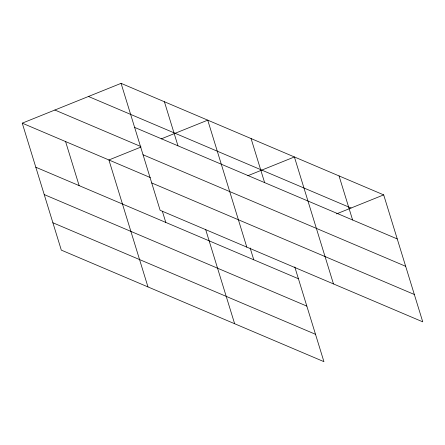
<?xml version="1.0" encoding="UTF-8"?>
<svg xmlns="http://www.w3.org/2000/svg" width="445" height="445" viewBox="0 0 445 445"><rect width="100%" height="100%" fill="white"/><g stroke="black" fill="none" stroke-linecap="round" stroke-linejoin="round"><path stroke-width="0.67" d="M294.779 266.922L323.927 361.657L61.31 250.118L22.25 123.159L121.073 83.343L383.69 194.882L422.75 321.841L160.133 210.301L121.073 83.343M140.887 147.084L108.914 159.966L147.974 286.925M161.179 138.907L207.737 120.15L246.797 247.109M247.843 175.719L294.401 156.957L333.461 283.916M336.498 213.895L383.69 194.882M88.46 96.482L351.083 208.021M134.629 127.403L397.246 238.943M54.863 110.021L140.887 146.555M143.045 154.76L405.662 266.299M22.25 123.159L150.332 177.561M151.717 182.945L414.334 294.484M35.806 167.22L298.423 278.759M44.222 194.576L306.839 306.116M52.894 222.761L315.511 334.301M339.046 175.92L352.601 219.98M251.069 138.551L264.625 182.611M250.135 247.96L253.778 259.797M205.696 229.659L234.637 323.738M164.405 101.744L177.961 145.804M162.364 211.253L165.801 222.433M65.582 141.566L79.138 185.621"/></g></svg>
